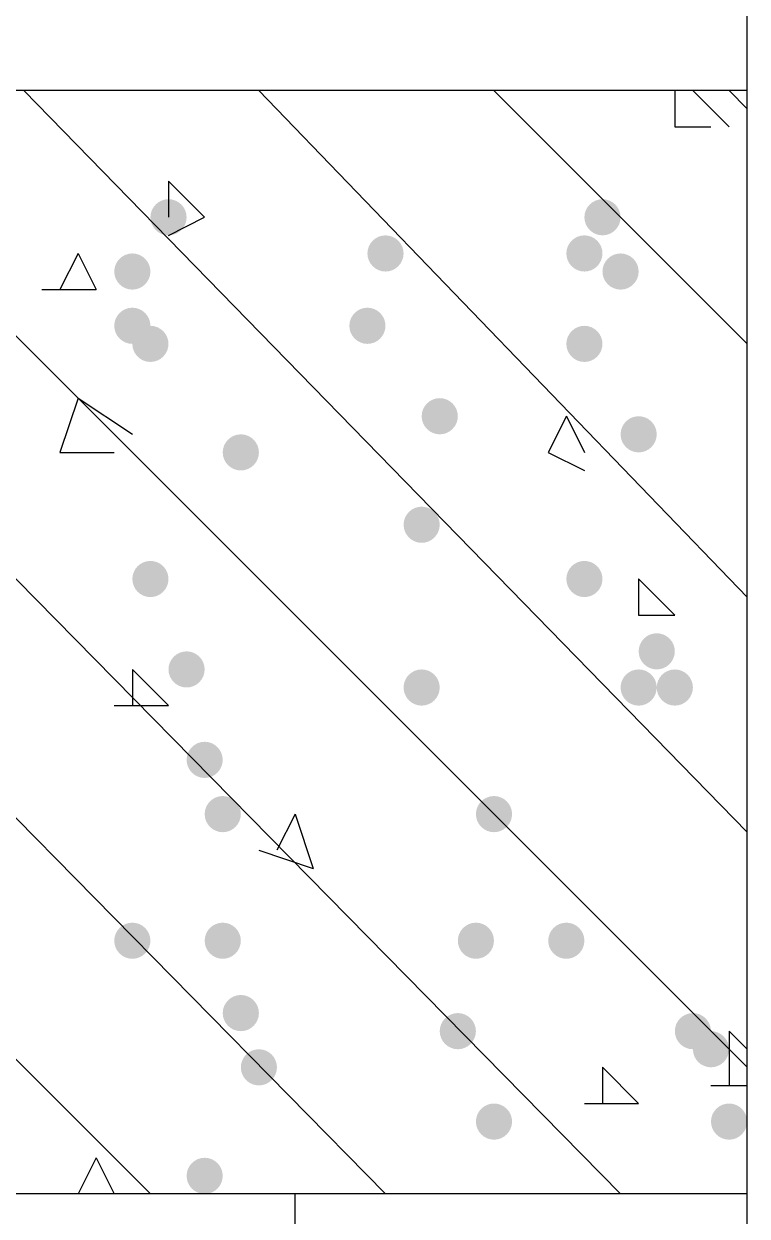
# Model space of a CAD drawing. Header units: inches. Extents: x 11 to 286, y 6 to 196.
# Drawn here: x 115.796 to 117.489, y 157.357 to 160.148 of the extents above; entities that cross this region are included whole.
import ezdxf

# ---------------------------------------------------------------- set-up
doc = ezdxf.new("R2010")
doc.units = ezdxf.units.IN
doc.header["$MEASUREMENT"] = 0
doc.layers.add('PDF_几何图形', color=7, linetype='Continuous')
doc.layers.add('PDF_实体填充', color=7, linetype='Continuous', true_color=0xffffff)

msp = doc.modelspace()

# ---------------------------------------------------------------- hatches: boundary and pattern name
at = {"layer": 'PDF_实体填充', "transparency": 33554559}
h = msp.add_hatch(color=7, dxfattribs=at)
edge = h.paths.add_edge_path(flags=0)
edge.add_spline(control_points=[(116.1768, 159.6954), (116.1768, 159.6722), (116.1577, 159.6531), (116.1344, 159.6531)], knot_values=[0, 0, 0, 0, 1, 1, 1, 1], degree=3, periodic=0)
edge.add_spline(control_points=[(116.1344, 159.6531), (116.1112, 159.6531), (116.0921, 159.6722), (116.0921, 159.6954)], knot_values=[0, 0, 0, 0, 1, 1, 1, 1], degree=3, periodic=0)
edge.add_line((116.0921, 159.6954), (116.0921, 159.6954))
edge.add_spline(control_points=[(116.0921, 159.6954), (116.0921, 159.7187), (116.1112, 159.7378), (116.1344, 159.7378)], knot_values=[0, 0, 0, 0, 1, 1, 1, 1], degree=3, periodic=0)
edge.add_spline(control_points=[(116.1344, 159.7378), (116.1577, 159.7378), (116.1768, 159.7187), (116.1768, 159.6954)], knot_values=[0, 0, 0, 0, 1, 1, 1, 1], degree=3, periodic=0)
edge.add_line((116.1768, 159.6954), (116.1768, 159.6954))
edge.add_line((116.1768, 159.6954), (116.1768, 159.6954))
h = msp.add_hatch(color=7, dxfattribs=at)
edge = h.paths.add_edge_path(flags=0)
edge.add_spline(control_points=[(117.1928, 159.6954), (117.1928, 159.6722), (117.1737, 159.6531), (117.1504, 159.6531)], knot_values=[0, 0, 0, 0, 1, 1, 1, 1], degree=3, periodic=0)
edge.add_spline(control_points=[(117.1504, 159.6531), (117.1272, 159.6531), (117.1081, 159.6722), (117.1081, 159.6954)], knot_values=[0, 0, 0, 0, 1, 1, 1, 1], degree=3, periodic=0)
edge.add_line((117.1081, 159.6954), (117.1081, 159.6954))
edge.add_spline(control_points=[(117.1081, 159.6954), (117.1081, 159.7187), (117.1272, 159.7378), (117.1504, 159.7378)], knot_values=[0, 0, 0, 0, 1, 1, 1, 1], degree=3, periodic=0)
edge.add_spline(control_points=[(117.1504, 159.7378), (117.1737, 159.7378), (117.1928, 159.7187), (117.1928, 159.6954)], knot_values=[0, 0, 0, 0, 1, 1, 1, 1], degree=3, periodic=0)
edge.add_line((117.1928, 159.6954), (117.1928, 159.6954))
edge.add_line((117.1928, 159.6954), (117.1928, 159.6954))
h = msp.add_hatch(color=7, dxfattribs=at)
edge = h.paths.add_edge_path(flags=0)
edge.add_spline(control_points=[(116.6848, 159.6108), (116.6848, 159.5875), (116.6657, 159.5684), (116.6424, 159.5684)], knot_values=[0, 0, 0, 0, 1, 1, 1, 1], degree=3, periodic=0)
edge.add_spline(control_points=[(116.6424, 159.5684), (116.6192, 159.5684), (116.6001, 159.5875), (116.6001, 159.6108)], knot_values=[0, 0, 0, 0, 1, 1, 1, 1], degree=3, periodic=0)
edge.add_line((116.6001, 159.6108), (116.6001, 159.6108))
edge.add_spline(control_points=[(116.6001, 159.6108), (116.6001, 159.6341), (116.6192, 159.6531), (116.6424, 159.6531)], knot_values=[0, 0, 0, 0, 1, 1, 1, 1], degree=3, periodic=0)
edge.add_spline(control_points=[(116.6424, 159.6531), (116.6657, 159.6531), (116.6848, 159.6341), (116.6848, 159.6108)], knot_values=[0, 0, 0, 0, 1, 1, 1, 1], degree=3, periodic=0)
edge.add_line((116.6848, 159.6108), (116.6848, 159.6108))
edge.add_line((116.6848, 159.6108), (116.6848, 159.6108))
h = msp.add_hatch(color=7, dxfattribs=at)
edge = h.paths.add_edge_path(flags=0)
edge.add_spline(control_points=[(117.1504, 159.6108), (117.1504, 159.5875), (117.1314, 159.5684), (117.1081, 159.5684)], knot_values=[0, 0, 0, 0, 1, 1, 1, 1], degree=3, periodic=0)
edge.add_spline(control_points=[(117.1081, 159.5684), (117.0848, 159.5684), (117.0658, 159.5875), (117.0658, 159.6108)], knot_values=[0, 0, 0, 0, 1, 1, 1, 1], degree=3, periodic=0)
edge.add_line((117.0658, 159.6108), (117.0658, 159.6108))
edge.add_spline(control_points=[(117.0658, 159.6108), (117.0658, 159.6341), (117.0848, 159.6531), (117.1081, 159.6531)], knot_values=[0, 0, 0, 0, 1, 1, 1, 1], degree=3, periodic=0)
edge.add_spline(control_points=[(117.1081, 159.6531), (117.1314, 159.6531), (117.1504, 159.6341), (117.1504, 159.6108)], knot_values=[0, 0, 0, 0, 1, 1, 1, 1], degree=3, periodic=0)
edge.add_line((117.1504, 159.6108), (117.1504, 159.6108))
edge.add_line((117.1504, 159.6108), (117.1504, 159.6108))
h = msp.add_hatch(color=7, dxfattribs=at)
edge = h.paths.add_edge_path(flags=0)
edge.add_spline(control_points=[(116.0921, 159.5684), (116.0921, 159.5452), (116.0731, 159.5261), (116.0498, 159.5261)], knot_values=[0, 0, 0, 0, 1, 1, 1, 1], degree=3, periodic=0)
edge.add_spline(control_points=[(116.0498, 159.5261), (116.0265, 159.5261), (116.0074, 159.5452), (116.0074, 159.5684)], knot_values=[0, 0, 0, 0, 1, 1, 1, 1], degree=3, periodic=0)
edge.add_line((116.0074, 159.5684), (116.0074, 159.5684))
edge.add_spline(control_points=[(116.0074, 159.5684), (116.0074, 159.5917), (116.0265, 159.6108), (116.0498, 159.6108)], knot_values=[0, 0, 0, 0, 1, 1, 1, 1], degree=3, periodic=0)
edge.add_spline(control_points=[(116.0498, 159.6108), (116.0731, 159.6108), (116.0921, 159.5917), (116.0921, 159.5684)], knot_values=[0, 0, 0, 0, 1, 1, 1, 1], degree=3, periodic=0)
edge.add_line((116.0921, 159.5684), (116.0921, 159.5684))
edge.add_line((116.0921, 159.5684), (116.0921, 159.5684))
h = msp.add_hatch(color=7, dxfattribs=at)
edge = h.paths.add_edge_path(flags=0)
edge.add_spline(control_points=[(117.2351, 159.5684), (117.2351, 159.5452), (117.2161, 159.5261), (117.1928, 159.5261)], knot_values=[0, 0, 0, 0, 1, 1, 1, 1], degree=3, periodic=0)
edge.add_spline(control_points=[(117.1928, 159.5261), (117.1695, 159.5261), (117.1504, 159.5452), (117.1504, 159.5684)], knot_values=[0, 0, 0, 0, 1, 1, 1, 1], degree=3, periodic=0)
edge.add_line((117.1504, 159.5684), (117.1504, 159.5684))
edge.add_spline(control_points=[(117.1504, 159.5684), (117.1504, 159.5917), (117.1695, 159.6108), (117.1928, 159.6108)], knot_values=[0, 0, 0, 0, 1, 1, 1, 1], degree=3, periodic=0)
edge.add_spline(control_points=[(117.1928, 159.6108), (117.2161, 159.6108), (117.2351, 159.5917), (117.2351, 159.5684)], knot_values=[0, 0, 0, 0, 1, 1, 1, 1], degree=3, periodic=0)
edge.add_line((117.2351, 159.5684), (117.2351, 159.5684))
edge.add_line((117.2351, 159.5684), (117.2351, 159.5684))
h = msp.add_hatch(color=7, dxfattribs=at)
edge = h.paths.add_edge_path(flags=0)
edge.add_spline(control_points=[(116.0921, 159.4414), (116.0921, 159.4182), (116.0731, 159.3991), (116.0498, 159.3991)], knot_values=[0, 0, 0, 0, 1, 1, 1, 1], degree=3, periodic=0)
edge.add_spline(control_points=[(116.0498, 159.3991), (116.0265, 159.3991), (116.0074, 159.4182), (116.0074, 159.4414)], knot_values=[0, 0, 0, 0, 1, 1, 1, 1], degree=3, periodic=0)
edge.add_line((116.0074, 159.4414), (116.0074, 159.4414))
edge.add_spline(control_points=[(116.0074, 159.4414), (116.0074, 159.4647), (116.0265, 159.4838), (116.0498, 159.4838)], knot_values=[0, 0, 0, 0, 1, 1, 1, 1], degree=3, periodic=0)
edge.add_spline(control_points=[(116.0498, 159.4838), (116.0731, 159.4838), (116.0921, 159.4647), (116.0921, 159.4414)], knot_values=[0, 0, 0, 0, 1, 1, 1, 1], degree=3, periodic=0)
edge.add_line((116.0921, 159.4414), (116.0921, 159.4414))
edge.add_line((116.0921, 159.4414), (116.0921, 159.4414))
h = msp.add_hatch(color=7, dxfattribs=at)
edge = h.paths.add_edge_path(flags=0)
edge.add_spline(control_points=[(116.6424, 159.4414), (116.6424, 159.4182), (116.6234, 159.3991), (116.6001, 159.3991)], knot_values=[0, 0, 0, 0, 1, 1, 1, 1], degree=3, periodic=0)
edge.add_spline(control_points=[(116.6001, 159.3991), (116.5768, 159.3991), (116.5578, 159.4182), (116.5578, 159.4414)], knot_values=[0, 0, 0, 0, 1, 1, 1, 1], degree=3, periodic=0)
edge.add_line((116.5578, 159.4414), (116.5578, 159.4414))
edge.add_spline(control_points=[(116.5578, 159.4414), (116.5578, 159.4647), (116.5768, 159.4838), (116.6001, 159.4838)], knot_values=[0, 0, 0, 0, 1, 1, 1, 1], degree=3, periodic=0)
edge.add_spline(control_points=[(116.6001, 159.4838), (116.6234, 159.4838), (116.6424, 159.4647), (116.6424, 159.4414)], knot_values=[0, 0, 0, 0, 1, 1, 1, 1], degree=3, periodic=0)
edge.add_line((116.6424, 159.4414), (116.6424, 159.4414))
edge.add_line((116.6424, 159.4414), (116.6424, 159.4414))
h = msp.add_hatch(color=7, dxfattribs=at)
edge = h.paths.add_edge_path(flags=0)
edge.add_spline(control_points=[(116.1344, 159.3991), (116.1344, 159.3758), (116.1154, 159.3568), (116.0921, 159.3568)], knot_values=[0, 0, 0, 0, 1, 1, 1, 1], degree=3, periodic=0)
edge.add_spline(control_points=[(116.0921, 159.3568), (116.0688, 159.3568), (116.0498, 159.3758), (116.0498, 159.3991)], knot_values=[0, 0, 0, 0, 1, 1, 1, 1], degree=3, periodic=0)
edge.add_line((116.0498, 159.3991), (116.0498, 159.3991))
edge.add_spline(control_points=[(116.0498, 159.3991), (116.0498, 159.4224), (116.0688, 159.4414), (116.0921, 159.4414)], knot_values=[0, 0, 0, 0, 1, 1, 1, 1], degree=3, periodic=0)
edge.add_spline(control_points=[(116.0921, 159.4414), (116.1154, 159.4414), (116.1344, 159.4224), (116.1344, 159.3991)], knot_values=[0, 0, 0, 0, 1, 1, 1, 1], degree=3, periodic=0)
edge.add_line((116.1344, 159.3991), (116.1344, 159.3991))
edge.add_line((116.1344, 159.3991), (116.1344, 159.3991))
h = msp.add_hatch(color=7, dxfattribs=at)
edge = h.paths.add_edge_path(flags=0)
edge.add_spline(control_points=[(117.1504, 159.3991), (117.1504, 159.3758), (117.1314, 159.3568), (117.1081, 159.3568)], knot_values=[0, 0, 0, 0, 1, 1, 1, 1], degree=3, periodic=0)
edge.add_spline(control_points=[(117.1081, 159.3568), (117.0848, 159.3568), (117.0658, 159.3758), (117.0658, 159.3991)], knot_values=[0, 0, 0, 0, 1, 1, 1, 1], degree=3, periodic=0)
edge.add_line((117.0658, 159.3991), (117.0658, 159.3991))
edge.add_spline(control_points=[(117.0658, 159.3991), (117.0658, 159.4224), (117.0848, 159.4414), (117.1081, 159.4414)], knot_values=[0, 0, 0, 0, 1, 1, 1, 1], degree=3, periodic=0)
edge.add_spline(control_points=[(117.1081, 159.4414), (117.1314, 159.4414), (117.1504, 159.4224), (117.1504, 159.3991)], knot_values=[0, 0, 0, 0, 1, 1, 1, 1], degree=3, periodic=0)
edge.add_line((117.1504, 159.3991), (117.1504, 159.3991))
edge.add_line((117.1504, 159.3991), (117.1504, 159.3991))
h = msp.add_hatch(color=7, dxfattribs=at)
edge = h.paths.add_edge_path(flags=0)
edge.add_spline(control_points=[(116.8118, 159.2298), (116.8118, 159.2065), (116.7927, 159.1874), (116.7694, 159.1874)], knot_values=[0, 0, 0, 0, 1, 1, 1, 1], degree=3, periodic=0)
edge.add_spline(control_points=[(116.7694, 159.1874), (116.7462, 159.1874), (116.7271, 159.2065), (116.7271, 159.2298)], knot_values=[0, 0, 0, 0, 1, 1, 1, 1], degree=3, periodic=0)
edge.add_line((116.7271, 159.2298), (116.7271, 159.2298))
edge.add_spline(control_points=[(116.7271, 159.2298), (116.7271, 159.2531), (116.7462, 159.2721), (116.7694, 159.2721)], knot_values=[0, 0, 0, 0, 1, 1, 1, 1], degree=3, periodic=0)
edge.add_spline(control_points=[(116.7694, 159.2721), (116.7927, 159.2721), (116.8118, 159.2531), (116.8118, 159.2298)], knot_values=[0, 0, 0, 0, 1, 1, 1, 1], degree=3, periodic=0)
edge.add_line((116.8118, 159.2298), (116.8118, 159.2298))
edge.add_line((116.8118, 159.2298), (116.8118, 159.2298))
h = msp.add_hatch(color=7, dxfattribs=at)
edge = h.paths.add_edge_path(flags=0)
edge.add_spline(control_points=[(117.2774, 159.1874), (117.2774, 159.1642), (117.2584, 159.1451), (117.2351, 159.1451)], knot_values=[0, 0, 0, 0, 1, 1, 1, 1], degree=3, periodic=0)
edge.add_spline(control_points=[(117.2351, 159.1451), (117.2118, 159.1451), (117.1928, 159.1642), (117.1928, 159.1874)], knot_values=[0, 0, 0, 0, 1, 1, 1, 1], degree=3, periodic=0)
edge.add_line((117.1928, 159.1874), (117.1928, 159.1874))
edge.add_spline(control_points=[(117.1928, 159.1874), (117.1928, 159.2107), (117.2118, 159.2298), (117.2351, 159.2298)], knot_values=[0, 0, 0, 0, 1, 1, 1, 1], degree=3, periodic=0)
edge.add_spline(control_points=[(117.2351, 159.2298), (117.2584, 159.2298), (117.2774, 159.2107), (117.2774, 159.1874)], knot_values=[0, 0, 0, 0, 1, 1, 1, 1], degree=3, periodic=0)
edge.add_line((117.2774, 159.1874), (117.2774, 159.1874))
edge.add_line((117.2774, 159.1874), (117.2774, 159.1874))
h = msp.add_hatch(color=7, dxfattribs=at)
edge = h.paths.add_edge_path(flags=0)
edge.add_spline(control_points=[(116.3461, 159.1451), (116.3461, 159.1218), (116.3271, 159.1028), (116.3038, 159.1028)], knot_values=[0, 0, 0, 0, 1, 1, 1, 1], degree=3, periodic=0)
edge.add_spline(control_points=[(116.3038, 159.1028), (116.2805, 159.1028), (116.2614, 159.1218), (116.2614, 159.1451)], knot_values=[0, 0, 0, 0, 1, 1, 1, 1], degree=3, periodic=0)
edge.add_line((116.2614, 159.1451), (116.2614, 159.1451))
edge.add_spline(control_points=[(116.2614, 159.1451), (116.2614, 159.1684), (116.2805, 159.1874), (116.3038, 159.1874)], knot_values=[0, 0, 0, 0, 1, 1, 1, 1], degree=3, periodic=0)
edge.add_spline(control_points=[(116.3038, 159.1874), (116.3271, 159.1874), (116.3461, 159.1684), (116.3461, 159.1451)], knot_values=[0, 0, 0, 0, 1, 1, 1, 1], degree=3, periodic=0)
edge.add_line((116.3461, 159.1451), (116.3461, 159.1451))
edge.add_line((116.3461, 159.1451), (116.3461, 159.1451))
h = msp.add_hatch(color=7, dxfattribs=at)
edge = h.paths.add_edge_path(flags=0)
edge.add_spline(control_points=[(116.7694, 158.9758), (116.7694, 158.9525), (116.7504, 158.9334), (116.7271, 158.9334)], knot_values=[0, 0, 0, 0, 1, 1, 1, 1], degree=3, periodic=0)
edge.add_spline(control_points=[(116.7271, 158.9334), (116.7038, 158.9334), (116.6848, 158.9525), (116.6848, 158.9758)], knot_values=[0, 0, 0, 0, 1, 1, 1, 1], degree=3, periodic=0)
edge.add_line((116.6848, 158.9758), (116.6848, 158.9758))
edge.add_spline(control_points=[(116.6848, 158.9758), (116.6848, 158.9991), (116.7038, 159.0181), (116.7271, 159.0181)], knot_values=[0, 0, 0, 0, 1, 1, 1, 1], degree=3, periodic=0)
edge.add_spline(control_points=[(116.7271, 159.0181), (116.7504, 159.0181), (116.7694, 158.9991), (116.7694, 158.9758)], knot_values=[0, 0, 0, 0, 1, 1, 1, 1], degree=3, periodic=0)
edge.add_line((116.7694, 158.9758), (116.7694, 158.9758))
edge.add_line((116.7694, 158.9758), (116.7694, 158.9758))
h = msp.add_hatch(color=7, dxfattribs=at)
edge = h.paths.add_edge_path(flags=0)
edge.add_spline(control_points=[(116.1344, 158.8488), (116.1344, 158.8255), (116.1154, 158.8064), (116.0921, 158.8064)], knot_values=[0, 0, 0, 0, 1, 1, 1, 1], degree=3, periodic=0)
edge.add_spline(control_points=[(116.0921, 158.8064), (116.0688, 158.8064), (116.0498, 158.8255), (116.0498, 158.8488)], knot_values=[0, 0, 0, 0, 1, 1, 1, 1], degree=3, periodic=0)
edge.add_line((116.0498, 158.8488), (116.0498, 158.8488))
edge.add_spline(control_points=[(116.0498, 158.8488), (116.0498, 158.8721), (116.0688, 158.8911), (116.0921, 158.8911)], knot_values=[0, 0, 0, 0, 1, 1, 1, 1], degree=3, periodic=0)
edge.add_spline(control_points=[(116.0921, 158.8911), (116.1154, 158.8911), (116.1344, 158.8721), (116.1344, 158.8488)], knot_values=[0, 0, 0, 0, 1, 1, 1, 1], degree=3, periodic=0)
edge.add_line((116.1344, 158.8488), (116.1344, 158.8488))
edge.add_line((116.1344, 158.8488), (116.1344, 158.8488))
h = msp.add_hatch(color=7, dxfattribs=at)
edge = h.paths.add_edge_path(flags=0)
edge.add_spline(control_points=[(117.1504, 158.8488), (117.1504, 158.8255), (117.1314, 158.8064), (117.1081, 158.8064)], knot_values=[0, 0, 0, 0, 1, 1, 1, 1], degree=3, periodic=0)
edge.add_spline(control_points=[(117.1081, 158.8064), (117.0848, 158.8064), (117.0658, 158.8255), (117.0658, 158.8488)], knot_values=[0, 0, 0, 0, 1, 1, 1, 1], degree=3, periodic=0)
edge.add_line((117.0658, 158.8488), (117.0658, 158.8488))
edge.add_spline(control_points=[(117.0658, 158.8488), (117.0658, 158.8721), (117.0848, 158.8911), (117.1081, 158.8911)], knot_values=[0, 0, 0, 0, 1, 1, 1, 1], degree=3, periodic=0)
edge.add_spline(control_points=[(117.1081, 158.8911), (117.1314, 158.8911), (117.1504, 158.8721), (117.1504, 158.8488)], knot_values=[0, 0, 0, 0, 1, 1, 1, 1], degree=3, periodic=0)
edge.add_line((117.1504, 158.8488), (117.1504, 158.8488))
edge.add_line((117.1504, 158.8488), (117.1504, 158.8488))
h = msp.add_hatch(color=7, dxfattribs=at)
edge = h.paths.add_edge_path(flags=0)
edge.add_spline(control_points=[(117.3198, 158.6794), (117.3198, 158.6562), (117.3007, 158.6371), (117.2774, 158.6371)], knot_values=[0, 0, 0, 0, 1, 1, 1, 1], degree=3, periodic=0)
edge.add_spline(control_points=[(117.2774, 158.6371), (117.2542, 158.6371), (117.2351, 158.6562), (117.2351, 158.6794)], knot_values=[0, 0, 0, 0, 1, 1, 1, 1], degree=3, periodic=0)
edge.add_line((117.2351, 158.6794), (117.2351, 158.6794))
edge.add_spline(control_points=[(117.2351, 158.6794), (117.2351, 158.7027), (117.2542, 158.7218), (117.2774, 158.7218)], knot_values=[0, 0, 0, 0, 1, 1, 1, 1], degree=3, periodic=0)
edge.add_spline(control_points=[(117.2774, 158.7218), (117.3007, 158.7218), (117.3198, 158.7027), (117.3198, 158.6794)], knot_values=[0, 0, 0, 0, 1, 1, 1, 1], degree=3, periodic=0)
edge.add_line((117.3198, 158.6794), (117.3198, 158.6794))
edge.add_line((117.3198, 158.6794), (117.3198, 158.6794))
h = msp.add_hatch(color=7, dxfattribs=at)
edge = h.paths.add_edge_path(flags=0)
edge.add_spline(control_points=[(116.2191, 158.6371), (116.2191, 158.6138), (116.2001, 158.5948), (116.1768, 158.5948)], knot_values=[0, 0, 0, 0, 1, 1, 1, 1], degree=3, periodic=0)
edge.add_spline(control_points=[(116.1768, 158.5948), (116.1535, 158.5948), (116.1344, 158.6138), (116.1344, 158.6371)], knot_values=[0, 0, 0, 0, 1, 1, 1, 1], degree=3, periodic=0)
edge.add_line((116.1344, 158.6371), (116.1344, 158.6371))
edge.add_spline(control_points=[(116.1344, 158.6371), (116.1344, 158.6604), (116.1535, 158.6794), (116.1768, 158.6794)], knot_values=[0, 0, 0, 0, 1, 1, 1, 1], degree=3, periodic=0)
edge.add_spline(control_points=[(116.1768, 158.6794), (116.2001, 158.6794), (116.2191, 158.6604), (116.2191, 158.6371)], knot_values=[0, 0, 0, 0, 1, 1, 1, 1], degree=3, periodic=0)
edge.add_line((116.2191, 158.6371), (116.2191, 158.6371))
edge.add_line((116.2191, 158.6371), (116.2191, 158.6371))
h = msp.add_hatch(color=7, dxfattribs=at)
edge = h.paths.add_edge_path(flags=0)
edge.add_spline(control_points=[(116.2191, 158.6371), (116.2191, 158.6138), (116.2001, 158.5948), (116.1768, 158.5948)], knot_values=[0, 0, 0, 0, 1, 1, 1, 1], degree=3, periodic=0)
edge.add_spline(control_points=[(116.1768, 158.5948), (116.1535, 158.5948), (116.1344, 158.6138), (116.1344, 158.6371)], knot_values=[0, 0, 0, 0, 1, 1, 1, 1], degree=3, periodic=0)
edge.add_line((116.1344, 158.6371), (116.1344, 158.6371))
edge.add_spline(control_points=[(116.1344, 158.6371), (116.1344, 158.6604), (116.1535, 158.6794), (116.1768, 158.6794)], knot_values=[0, 0, 0, 0, 1, 1, 1, 1], degree=3, periodic=0)
edge.add_spline(control_points=[(116.1768, 158.6794), (116.2001, 158.6794), (116.2191, 158.6604), (116.2191, 158.6371)], knot_values=[0, 0, 0, 0, 1, 1, 1, 1], degree=3, periodic=0)
edge.add_line((116.2191, 158.6371), (116.2191, 158.6371))
edge.add_line((116.2191, 158.6371), (116.2191, 158.6371))
h = msp.add_hatch(color=7, dxfattribs=at)
edge = h.paths.add_edge_path(flags=0)
edge.add_spline(control_points=[(116.7694, 158.5948), (116.7694, 158.5715), (116.7504, 158.5524), (116.7271, 158.5524)], knot_values=[0, 0, 0, 0, 1, 1, 1, 1], degree=3, periodic=0)
edge.add_spline(control_points=[(116.7271, 158.5524), (116.7038, 158.5524), (116.6848, 158.5715), (116.6848, 158.5948)], knot_values=[0, 0, 0, 0, 1, 1, 1, 1], degree=3, periodic=0)
edge.add_line((116.6848, 158.5948), (116.6848, 158.5948))
edge.add_spline(control_points=[(116.6848, 158.5948), (116.6848, 158.6181), (116.7038, 158.6371), (116.7271, 158.6371)], knot_values=[0, 0, 0, 0, 1, 1, 1, 1], degree=3, periodic=0)
edge.add_spline(control_points=[(116.7271, 158.6371), (116.7504, 158.6371), (116.7694, 158.6181), (116.7694, 158.5948)], knot_values=[0, 0, 0, 0, 1, 1, 1, 1], degree=3, periodic=0)
edge.add_line((116.7694, 158.5948), (116.7694, 158.5948))
edge.add_line((116.7694, 158.5948), (116.7694, 158.5948))
h = msp.add_hatch(color=7, dxfattribs=at)
edge = h.paths.add_edge_path(flags=0)
edge.add_spline(control_points=[(117.2774, 158.5948), (117.2774, 158.5715), (117.2584, 158.5524), (117.2351, 158.5524)], knot_values=[0, 0, 0, 0, 1, 1, 1, 1], degree=3, periodic=0)
edge.add_spline(control_points=[(117.2351, 158.5524), (117.2118, 158.5524), (117.1928, 158.5715), (117.1928, 158.5948)], knot_values=[0, 0, 0, 0, 1, 1, 1, 1], degree=3, periodic=0)
edge.add_line((117.1928, 158.5948), (117.1928, 158.5948))
edge.add_spline(control_points=[(117.1928, 158.5948), (117.1928, 158.6181), (117.2118, 158.6371), (117.2351, 158.6371)], knot_values=[0, 0, 0, 0, 1, 1, 1, 1], degree=3, periodic=0)
edge.add_spline(control_points=[(117.2351, 158.6371), (117.2584, 158.6371), (117.2774, 158.6181), (117.2774, 158.5948)], knot_values=[0, 0, 0, 0, 1, 1, 1, 1], degree=3, periodic=0)
edge.add_line((117.2774, 158.5948), (117.2774, 158.5948))
edge.add_line((117.2774, 158.5948), (117.2774, 158.5948))
h = msp.add_hatch(color=7, dxfattribs=at)
edge = h.paths.add_edge_path(flags=0)
edge.add_spline(control_points=[(117.3621, 158.5948), (117.3621, 158.5715), (117.3431, 158.5524), (117.3198, 158.5524)], knot_values=[0, 0, 0, 0, 1, 1, 1, 1], degree=3, periodic=0)
edge.add_spline(control_points=[(117.3198, 158.5524), (117.2965, 158.5524), (117.2774, 158.5715), (117.2774, 158.5948)], knot_values=[0, 0, 0, 0, 1, 1, 1, 1], degree=3, periodic=0)
edge.add_line((117.2774, 158.5948), (117.2774, 158.5948))
edge.add_spline(control_points=[(117.2774, 158.5948), (117.2774, 158.6181), (117.2965, 158.6371), (117.3198, 158.6371)], knot_values=[0, 0, 0, 0, 1, 1, 1, 1], degree=3, periodic=0)
edge.add_spline(control_points=[(117.3198, 158.6371), (117.3431, 158.6371), (117.3621, 158.6181), (117.3621, 158.5948)], knot_values=[0, 0, 0, 0, 1, 1, 1, 1], degree=3, periodic=0)
edge.add_line((117.3621, 158.5948), (117.3621, 158.5948))
edge.add_line((117.3621, 158.5948), (117.3621, 158.5948))
h = msp.add_hatch(color=7, dxfattribs=at)
edge = h.paths.add_edge_path(flags=0)
edge.add_spline(control_points=[(116.2614, 158.4254), (116.2614, 158.4022), (116.2424, 158.3831), (116.2191, 158.3831)], knot_values=[0, 0, 0, 0, 1, 1, 1, 1], degree=3, periodic=0)
edge.add_spline(control_points=[(116.2191, 158.3831), (116.1958, 158.3831), (116.1768, 158.4022), (116.1768, 158.4254)], knot_values=[0, 0, 0, 0, 1, 1, 1, 1], degree=3, periodic=0)
edge.add_line((116.1768, 158.4254), (116.1768, 158.4254))
edge.add_spline(control_points=[(116.1768, 158.4254), (116.1768, 158.4487), (116.1958, 158.4678), (116.2191, 158.4678)], knot_values=[0, 0, 0, 0, 1, 1, 1, 1], degree=3, periodic=0)
edge.add_spline(control_points=[(116.2191, 158.4678), (116.2424, 158.4678), (116.2614, 158.4487), (116.2614, 158.4254)], knot_values=[0, 0, 0, 0, 1, 1, 1, 1], degree=3, periodic=0)
edge.add_line((116.2614, 158.4254), (116.2614, 158.4254))
edge.add_line((116.2614, 158.4254), (116.2614, 158.4254))
h = msp.add_hatch(color=7, dxfattribs=at)
edge = h.paths.add_edge_path(flags=0)
edge.add_spline(control_points=[(116.3038, 158.2984), (116.3038, 158.2752), (116.2847, 158.2561), (116.2614, 158.2561)], knot_values=[0, 0, 0, 0, 1, 1, 1, 1], degree=3, periodic=0)
edge.add_spline(control_points=[(116.2614, 158.2561), (116.2382, 158.2561), (116.2191, 158.2752), (116.2191, 158.2984)], knot_values=[0, 0, 0, 0, 1, 1, 1, 1], degree=3, periodic=0)
edge.add_line((116.2191, 158.2984), (116.2191, 158.2984))
edge.add_spline(control_points=[(116.2191, 158.2984), (116.2191, 158.3217), (116.2382, 158.3408), (116.2614, 158.3408)], knot_values=[0, 0, 0, 0, 1, 1, 1, 1], degree=3, periodic=0)
edge.add_spline(control_points=[(116.2614, 158.3408), (116.2847, 158.3408), (116.3038, 158.3217), (116.3038, 158.2984)], knot_values=[0, 0, 0, 0, 1, 1, 1, 1], degree=3, periodic=0)
edge.add_line((116.3038, 158.2984), (116.3038, 158.2984))
edge.add_line((116.3038, 158.2984), (116.3038, 158.2984))
h = msp.add_hatch(color=7, dxfattribs=at)
edge = h.paths.add_edge_path(flags=0)
edge.add_spline(control_points=[(116.9388, 158.2984), (116.9388, 158.2752), (116.9197, 158.2561), (116.8964, 158.2561)], knot_values=[0, 0, 0, 0, 1, 1, 1, 1], degree=3, periodic=0)
edge.add_spline(control_points=[(116.8964, 158.2561), (116.8732, 158.2561), (116.8541, 158.2752), (116.8541, 158.2984)], knot_values=[0, 0, 0, 0, 1, 1, 1, 1], degree=3, periodic=0)
edge.add_line((116.8541, 158.2984), (116.8541, 158.2984))
edge.add_spline(control_points=[(116.8541, 158.2984), (116.8541, 158.3217), (116.8732, 158.3408), (116.8964, 158.3408)], knot_values=[0, 0, 0, 0, 1, 1, 1, 1], degree=3, periodic=0)
edge.add_spline(control_points=[(116.8964, 158.3408), (116.9197, 158.3408), (116.9388, 158.3217), (116.9388, 158.2984)], knot_values=[0, 0, 0, 0, 1, 1, 1, 1], degree=3, periodic=0)
edge.add_line((116.9388, 158.2984), (116.9388, 158.2984))
edge.add_line((116.9388, 158.2984), (116.9388, 158.2984))
h = msp.add_hatch(color=7, dxfattribs=at)
edge = h.paths.add_edge_path(flags=0)
edge.add_spline(control_points=[(116.0921, 158.0021), (116.0921, 157.9788), (116.0731, 157.9598), (116.0498, 157.9598)], knot_values=[0, 0, 0, 0, 1, 1, 1, 1], degree=3, periodic=0)
edge.add_spline(control_points=[(116.0498, 157.9598), (116.0265, 157.9598), (116.0074, 157.9788), (116.0074, 158.0021)], knot_values=[0, 0, 0, 0, 1, 1, 1, 1], degree=3, periodic=0)
edge.add_line((116.0074, 158.0021), (116.0074, 158.0021))
edge.add_spline(control_points=[(116.0074, 158.0021), (116.0074, 158.0254), (116.0265, 158.0444), (116.0498, 158.0444)], knot_values=[0, 0, 0, 0, 1, 1, 1, 1], degree=3, periodic=0)
edge.add_spline(control_points=[(116.0498, 158.0444), (116.0731, 158.0444), (116.0921, 158.0254), (116.0921, 158.0021)], knot_values=[0, 0, 0, 0, 1, 1, 1, 1], degree=3, periodic=0)
edge.add_line((116.0921, 158.0021), (116.0921, 158.0021))
edge.add_line((116.0921, 158.0021), (116.0921, 158.0021))
h = msp.add_hatch(color=7, dxfattribs=at)
edge = h.paths.add_edge_path(flags=0)
edge.add_spline(control_points=[(116.3038, 158.0021), (116.3038, 157.9788), (116.2847, 157.9598), (116.2614, 157.9598)], knot_values=[0, 0, 0, 0, 1, 1, 1, 1], degree=3, periodic=0)
edge.add_spline(control_points=[(116.2614, 157.9598), (116.2382, 157.9598), (116.2191, 157.9788), (116.2191, 158.0021)], knot_values=[0, 0, 0, 0, 1, 1, 1, 1], degree=3, periodic=0)
edge.add_line((116.2191, 158.0021), (116.2191, 158.0021))
edge.add_spline(control_points=[(116.2191, 158.0021), (116.2191, 158.0254), (116.2382, 158.0444), (116.2614, 158.0444)], knot_values=[0, 0, 0, 0, 1, 1, 1, 1], degree=3, periodic=0)
edge.add_spline(control_points=[(116.2614, 158.0444), (116.2847, 158.0444), (116.3038, 158.0254), (116.3038, 158.0021)], knot_values=[0, 0, 0, 0, 1, 1, 1, 1], degree=3, periodic=0)
edge.add_line((116.3038, 158.0021), (116.3038, 158.0021))
edge.add_line((116.3038, 158.0021), (116.3038, 158.0021))
h = msp.add_hatch(color=7, dxfattribs=at)
edge = h.paths.add_edge_path(flags=0)
edge.add_spline(control_points=[(116.8964, 158.0021), (116.8964, 157.9788), (116.8774, 157.9598), (116.8541, 157.9598)], knot_values=[0, 0, 0, 0, 1, 1, 1, 1], degree=3, periodic=0)
edge.add_spline(control_points=[(116.8541, 157.9598), (116.8308, 157.9598), (116.8118, 157.9788), (116.8118, 158.0021)], knot_values=[0, 0, 0, 0, 1, 1, 1, 1], degree=3, periodic=0)
edge.add_line((116.8118, 158.0021), (116.8118, 158.0021))
edge.add_spline(control_points=[(116.8118, 158.0021), (116.8118, 158.0254), (116.8308, 158.0444), (116.8541, 158.0444)], knot_values=[0, 0, 0, 0, 1, 1, 1, 1], degree=3, periodic=0)
edge.add_spline(control_points=[(116.8541, 158.0444), (116.8774, 158.0444), (116.8964, 158.0254), (116.8964, 158.0021)], knot_values=[0, 0, 0, 0, 1, 1, 1, 1], degree=3, periodic=0)
edge.add_line((116.8964, 158.0021), (116.8964, 158.0021))
edge.add_line((116.8964, 158.0021), (116.8964, 158.0021))
h = msp.add_hatch(color=7, dxfattribs=at)
edge = h.paths.add_edge_path(flags=0)
edge.add_spline(control_points=[(117.1081, 158.0021), (117.1081, 157.9788), (117.0891, 157.9598), (117.0658, 157.9598)], knot_values=[0, 0, 0, 0, 1, 1, 1, 1], degree=3, periodic=0)
edge.add_spline(control_points=[(117.0658, 157.9598), (117.0425, 157.9598), (117.0234, 157.9788), (117.0234, 158.0021)], knot_values=[0, 0, 0, 0, 1, 1, 1, 1], degree=3, periodic=0)
edge.add_line((117.0234, 158.0021), (117.0234, 158.0021))
edge.add_spline(control_points=[(117.0234, 158.0021), (117.0234, 158.0254), (117.0425, 158.0444), (117.0658, 158.0444)], knot_values=[0, 0, 0, 0, 1, 1, 1, 1], degree=3, periodic=0)
edge.add_spline(control_points=[(117.0658, 158.0444), (117.0891, 158.0444), (117.1081, 158.0254), (117.1081, 158.0021)], knot_values=[0, 0, 0, 0, 1, 1, 1, 1], degree=3, periodic=0)
edge.add_line((117.1081, 158.0021), (117.1081, 158.0021))
edge.add_line((117.1081, 158.0021), (117.1081, 158.0021))
h = msp.add_hatch(color=7, dxfattribs=at)
edge = h.paths.add_edge_path(flags=0)
edge.add_spline(control_points=[(116.3461, 157.8328), (116.3461, 157.8095), (116.3271, 157.7904), (116.3038, 157.7904)], knot_values=[0, 0, 0, 0, 1, 1, 1, 1], degree=3, periodic=0)
edge.add_spline(control_points=[(116.3038, 157.7904), (116.2805, 157.7904), (116.2614, 157.8095), (116.2614, 157.8328)], knot_values=[0, 0, 0, 0, 1, 1, 1, 1], degree=3, periodic=0)
edge.add_line((116.2614, 157.8328), (116.2614, 157.8328))
edge.add_spline(control_points=[(116.2614, 157.8328), (116.2614, 157.8561), (116.2805, 157.8751), (116.3038, 157.8751)], knot_values=[0, 0, 0, 0, 1, 1, 1, 1], degree=3, periodic=0)
edge.add_spline(control_points=[(116.3038, 157.8751), (116.3271, 157.8751), (116.3461, 157.8561), (116.3461, 157.8328)], knot_values=[0, 0, 0, 0, 1, 1, 1, 1], degree=3, periodic=0)
edge.add_line((116.3461, 157.8328), (116.3461, 157.8328))
edge.add_line((116.3461, 157.8328), (116.3461, 157.8328))
h = msp.add_hatch(color=7, dxfattribs=at)
edge = h.paths.add_edge_path(flags=0)
edge.add_spline(control_points=[(116.8541, 157.7904), (116.8541, 157.7672), (116.8351, 157.7481), (116.8118, 157.7481)], knot_values=[0, 0, 0, 0, 1, 1, 1, 1], degree=3, periodic=0)
edge.add_spline(control_points=[(116.8118, 157.7481), (116.7885, 157.7481), (116.7694, 157.7672), (116.7694, 157.7904)], knot_values=[0, 0, 0, 0, 1, 1, 1, 1], degree=3, periodic=0)
edge.add_line((116.7694, 157.7904), (116.7694, 157.7904))
edge.add_spline(control_points=[(116.7694, 157.7904), (116.7694, 157.8137), (116.7885, 157.8328), (116.8118, 157.8328)], knot_values=[0, 0, 0, 0, 1, 1, 1, 1], degree=3, periodic=0)
edge.add_spline(control_points=[(116.8118, 157.8328), (116.8351, 157.8328), (116.8541, 157.8137), (116.8541, 157.7904)], knot_values=[0, 0, 0, 0, 1, 1, 1, 1], degree=3, periodic=0)
edge.add_line((116.8541, 157.7904), (116.8541, 157.7904))
edge.add_line((116.8541, 157.7904), (116.8541, 157.7904))
h = msp.add_hatch(color=7, dxfattribs=at)
edge = h.paths.add_edge_path(flags=0)
edge.add_spline(control_points=[(117.4044, 157.7904), (117.4044, 157.7672), (117.3854, 157.7481), (117.3621, 157.7481)], knot_values=[0, 0, 0, 0, 1, 1, 1, 1], degree=3, periodic=0)
edge.add_spline(control_points=[(117.3621, 157.7481), (117.3388, 157.7481), (117.3198, 157.7672), (117.3198, 157.7904)], knot_values=[0, 0, 0, 0, 1, 1, 1, 1], degree=3, periodic=0)
edge.add_line((117.3198, 157.7904), (117.3198, 157.7904))
edge.add_spline(control_points=[(117.3198, 157.7904), (117.3198, 157.8137), (117.3388, 157.8328), (117.3621, 157.8328)], knot_values=[0, 0, 0, 0, 1, 1, 1, 1], degree=3, periodic=0)
edge.add_spline(control_points=[(117.3621, 157.8328), (117.3854, 157.8328), (117.4044, 157.8137), (117.4044, 157.7904)], knot_values=[0, 0, 0, 0, 1, 1, 1, 1], degree=3, periodic=0)
edge.add_line((117.4044, 157.7904), (117.4044, 157.7904))
edge.add_line((117.4044, 157.7904), (117.4044, 157.7904))
h = msp.add_hatch(color=7, dxfattribs=at)
edge = h.paths.add_edge_path(flags=0)
edge.add_spline(control_points=[(117.4468, 157.7481), (117.4468, 157.7248), (117.4277, 157.7058), (117.4044, 157.7058)], knot_values=[0, 0, 0, 0, 1, 1, 1, 1], degree=3, periodic=0)
edge.add_spline(control_points=[(117.4044, 157.7058), (117.3812, 157.7058), (117.3621, 157.7248), (117.3621, 157.7481)], knot_values=[0, 0, 0, 0, 1, 1, 1, 1], degree=3, periodic=0)
edge.add_line((117.3621, 157.7481), (117.3621, 157.7481))
edge.add_spline(control_points=[(117.3621, 157.7481), (117.3621, 157.7714), (117.3812, 157.7904), (117.4044, 157.7904)], knot_values=[0, 0, 0, 0, 1, 1, 1, 1], degree=3, periodic=0)
edge.add_spline(control_points=[(117.4044, 157.7904), (117.4277, 157.7904), (117.4468, 157.7714), (117.4468, 157.7481)], knot_values=[0, 0, 0, 0, 1, 1, 1, 1], degree=3, periodic=0)
edge.add_line((117.4468, 157.7481), (117.4468, 157.7481))
edge.add_line((117.4468, 157.7481), (117.4468, 157.7481))
h = msp.add_hatch(color=7, dxfattribs=at)
edge = h.paths.add_edge_path(flags=0)
edge.add_spline(control_points=[(116.3884, 157.7058), (116.3884, 157.6825), (116.3694, 157.6634), (116.3461, 157.6634)], knot_values=[0, 0, 0, 0, 1, 1, 1, 1], degree=3, periodic=0)
edge.add_spline(control_points=[(116.3461, 157.6634), (116.3228, 157.6634), (116.3038, 157.6825), (116.3038, 157.7058)], knot_values=[0, 0, 0, 0, 1, 1, 1, 1], degree=3, periodic=0)
edge.add_line((116.3038, 157.7058), (116.3038, 157.7058))
edge.add_spline(control_points=[(116.3038, 157.7058), (116.3038, 157.7291), (116.3228, 157.7481), (116.3461, 157.7481)], knot_values=[0, 0, 0, 0, 1, 1, 1, 1], degree=3, periodic=0)
edge.add_spline(control_points=[(116.3461, 157.7481), (116.3694, 157.7481), (116.3884, 157.7291), (116.3884, 157.7058)], knot_values=[0, 0, 0, 0, 1, 1, 1, 1], degree=3, periodic=0)
edge.add_line((116.3884, 157.7058), (116.3884, 157.7058))
edge.add_line((116.3884, 157.7058), (116.3884, 157.7058))
h = msp.add_hatch(color=7, dxfattribs=at)
edge = h.paths.add_edge_path(flags=0)
edge.add_spline(control_points=[(116.9388, 157.5788), (116.9388, 157.5555), (116.9197, 157.5364), (116.8964, 157.5364)], knot_values=[0, 0, 0, 0, 1, 1, 1, 1], degree=3, periodic=0)
edge.add_spline(control_points=[(116.8964, 157.5364), (116.8732, 157.5364), (116.8541, 157.5555), (116.8541, 157.5788)], knot_values=[0, 0, 0, 0, 1, 1, 1, 1], degree=3, periodic=0)
edge.add_line((116.8541, 157.5788), (116.8541, 157.5788))
edge.add_spline(control_points=[(116.8541, 157.5788), (116.8541, 157.6021), (116.8732, 157.6211), (116.8964, 157.6211)], knot_values=[0, 0, 0, 0, 1, 1, 1, 1], degree=3, periodic=0)
edge.add_spline(control_points=[(116.8964, 157.6211), (116.9197, 157.6211), (116.9388, 157.6021), (116.9388, 157.5788)], knot_values=[0, 0, 0, 0, 1, 1, 1, 1], degree=3, periodic=0)
edge.add_line((116.9388, 157.5788), (116.9388, 157.5788))
edge.add_line((116.9388, 157.5788), (116.9388, 157.5788))
h = msp.add_hatch(color=7, dxfattribs=at)
edge = h.paths.add_edge_path(flags=0)
edge.add_spline(control_points=[(117.4891, 157.5788), (117.4891, 157.5555), (117.4701, 157.5364), (117.4468, 157.5364)], knot_values=[0, 0, 0, 0, 1, 1, 1, 1], degree=3, periodic=0)
edge.add_spline(control_points=[(117.4468, 157.5364), (117.4235, 157.5364), (117.4044, 157.5555), (117.4044, 157.5788)], knot_values=[0, 0, 0, 0, 1, 1, 1, 1], degree=3, periodic=0)
edge.add_line((117.4044, 157.5788), (117.4044, 157.5788))
edge.add_spline(control_points=[(117.4044, 157.5788), (117.4044, 157.6021), (117.4235, 157.6211), (117.4468, 157.6211)], knot_values=[0, 0, 0, 0, 1, 1, 1, 1], degree=3, periodic=0)
edge.add_spline(control_points=[(117.4468, 157.6211), (117.4701, 157.6211), (117.4891, 157.6021), (117.4891, 157.5788)], knot_values=[0, 0, 0, 0, 1, 1, 1, 1], degree=3, periodic=0)
edge.add_line((117.4891, 157.5788), (117.4891, 157.5788))
edge.add_line((117.4891, 157.5788), (117.4891, 157.5788))
h = msp.add_hatch(color=7, dxfattribs=at)
edge = h.paths.add_edge_path(flags=0)
edge.add_spline(control_points=[(116.2614, 157.4518), (116.2614, 157.4285), (116.2424, 157.4094), (116.2191, 157.4094)], knot_values=[0, 0, 0, 0, 1, 1, 1, 1], degree=3, periodic=0)
edge.add_spline(control_points=[(116.2191, 157.4094), (116.1958, 157.4094), (116.1768, 157.4285), (116.1768, 157.4518)], knot_values=[0, 0, 0, 0, 1, 1, 1, 1], degree=3, periodic=0)
edge.add_line((116.1768, 157.4518), (116.1768, 157.4518))
edge.add_spline(control_points=[(116.1768, 157.4518), (116.1768, 157.4751), (116.1958, 157.4941), (116.2191, 157.4941)], knot_values=[0, 0, 0, 0, 1, 1, 1, 1], degree=3, periodic=0)
edge.add_spline(control_points=[(116.2191, 157.4941), (116.2424, 157.4941), (116.2614, 157.4751), (116.2614, 157.4518)], knot_values=[0, 0, 0, 0, 1, 1, 1, 1], degree=3, periodic=0)
edge.add_line((116.2614, 157.4518), (116.2614, 157.4518))
edge.add_line((116.2614, 157.4518), (116.2614, 157.4518))

# ---------------------------------------------------------------- linework, layer by layer
at = {"layer": 'PDF_几何图形'}
for p, q in [((117.4891, 136.4544), (117.4891, 164.0134)), ((117.4891, 159.9918), (66.0964, 159.9918)), ((113.5098, 159.9918), (116.0921, 157.4094)), ((114.1024, 159.9918), (116.6424, 157.4094)), ((114.6528, 159.9918), (117.1928, 157.4094)), ((115.2031, 159.9918), (117.4891, 157.7058)), ((115.7958, 159.9918), (117.4891, 158.2561)), ((116.3461, 159.9918), (117.4891, 158.8064)), ((116.8964, 159.9918), (117.4891, 159.3991)), ((117.3198, 159.9918), (117.3198, 159.9071)), ((117.3621, 159.9918), (117.4468, 159.9071)), ((117.4468, 159.9918), (117.4891, 159.9494)), ((117.3198, 159.9071), (117.4044, 159.9071)), ((116.1344, 159.7801), (116.2191, 159.6954)), ((116.1344, 159.7801), (116.1344, 159.6954)), ((116.1344, 159.6531), (116.2191, 159.6954)), ((115.9228, 159.6108), (115.8804, 159.5261)), ((115.9228, 159.6108), (115.9651, 159.5261)), ((115.8381, 159.5261), (115.9651, 159.5261)), ((115.9228, 159.2721), (115.8804, 159.1451)), ((115.9228, 159.2721), (116.0498, 159.1874)), ((117.0658, 159.2298), (117.0234, 159.1451)), ((117.0658, 159.2298), (117.1081, 159.1451)), ((115.8804, 159.1451), (116.0074, 159.1451)), ((117.0234, 159.1451), (117.1081, 159.1028)), ((117.2351, 158.8488), (117.3198, 158.7641)), ((117.2351, 158.8488), (117.2351, 158.7641)), ((117.2351, 158.7641), (117.3198, 158.7641)), ((116.0498, 158.6371), (116.1344, 158.5524)), ((116.0498, 158.6371), (116.0498, 158.5524)), ((116.0074, 158.5524), (116.1344, 158.5524)), ((116.4308, 158.2984), (116.3884, 158.2138)), ((116.4308, 158.2984), (116.4731, 158.1714)), ((116.3461, 158.2138), (116.4731, 158.1714)), ((117.4468, 157.7904), (117.4891, 157.7481)), ((117.4468, 157.7904), (117.4468, 157.6634)), ((117.1504, 157.7058), (117.2351, 157.6211)), ((117.1504, 157.7058), (117.1504, 157.6211)), ((117.4044, 157.6634), (117.4891, 157.6634)), ((117.1081, 157.6211), (117.2351, 157.6211)), ((115.9651, 157.4941), (115.9228, 157.4094)), ((115.9651, 157.4941), (116.0074, 157.4094)), ((117.4891, 157.4094), (68.6788, 157.4094)), ((116.4308, 135.2691), (116.4308, 157.4094))]:
    msp.add_line(p, q, dxfattribs=at)

doc.saveas('drawing.dxf')
